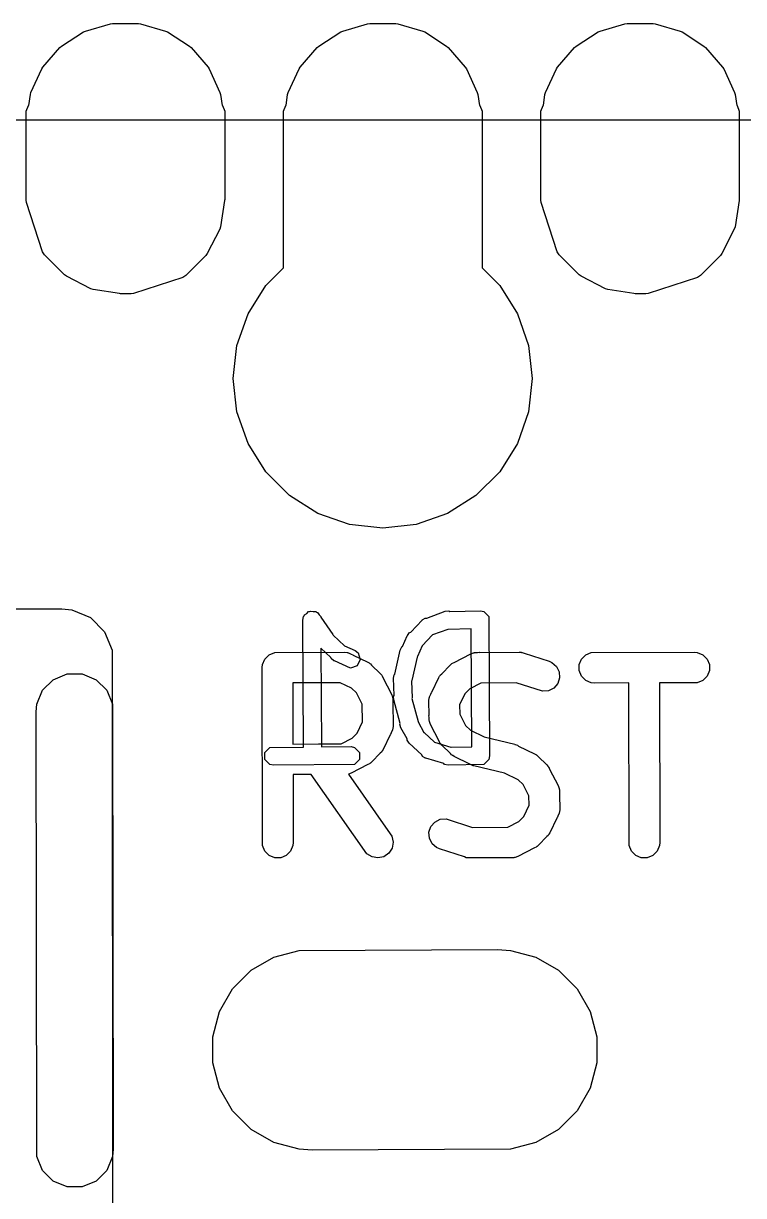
# Model space of a CAD drawing. Extents: x 138 to 258, y -115 to -93.
# Drawn here: x 151.8 to 155.36, y -101.42 to -95.64 of the extents above; entities that cross this region are included whole.
import ezdxf

# ---------------------------------------------------------------- set-up
doc = ezdxf.new("R2010")
doc.units = 0
doc.layers.add('BLACK', color=7, linetype='CONTINUOUS')

msp = doc.modelspace()

# ---------------------------------------------------------------- linework, layer by layer
at = {"layer": 'BLACK', "linetype": 'CONTINUOUS'}
for p, q in [((152.110209, -95.674109), (152.233104, -95.638023)), ((152.110209, -95.674109), (152.233104, -95.638023)), ((152.233104, -95.638023), (152.243838, -95.63648)), ((152.233104, -95.638023), (152.243838, -95.63648)), ((152.243838, -95.63648), (152.371922, -95.63648)), ((152.243838, -95.63648), (152.371922, -95.63648)), ((152.371922, -95.63648), (152.382656, -95.638023)), ((152.371922, -95.63648), (152.382656, -95.638023)), ((152.382656, -95.638023), (152.505551, -95.674109)), ((152.382656, -95.638023), (152.505551, -95.674109)), ((153.380209, -95.674109), (153.503104, -95.638023)), ((153.380209, -95.674109), (153.503104, -95.638023)), ((153.503104, -95.638023), (153.513838, -95.63648)), ((153.503104, -95.638023), (153.513838, -95.63648)), ((153.513838, -95.63648), (153.641922, -95.63648)), ((153.513838, -95.63648), (153.641922, -95.63648)), ((153.641922, -95.63648), (153.652656, -95.638023)), ((153.641922, -95.63648), (153.652656, -95.638023)), ((153.652656, -95.638023), (153.775551, -95.674109)), ((153.652656, -95.638023), (153.775551, -95.674109)), ((154.650209, -95.674109), (154.773104, -95.638023)), ((154.650209, -95.674109), (154.773104, -95.638023)), ((154.773104, -95.638023), (154.783838, -95.63648)), ((154.773104, -95.638023), (154.783838, -95.63648)), ((154.783838, -95.63648), (154.911922, -95.63648)), ((154.783838, -95.63648), (154.911922, -95.63648)), ((154.911922, -95.63648), (154.922656, -95.638023)), ((154.911922, -95.63648), (154.922656, -95.638023)), ((154.922656, -95.638023), (155.045551, -95.674109)), ((154.922656, -95.638023), (155.045551, -95.674109)), ((151.992595, -95.747861), (152.100345, -95.678614)), ((151.992595, -95.747861), (152.100345, -95.678614)), ((152.100345, -95.678614), (152.110209, -95.674109)), ((152.100345, -95.678614), (152.110209, -95.674109)), ((152.505551, -95.674109), (152.515415, -95.678614)), ((152.505551, -95.674109), (152.515415, -95.678614)), ((152.515415, -95.678614), (152.623165, -95.747861)), ((152.515415, -95.678614), (152.623165, -95.747861)), ((153.262595, -95.747861), (153.370345, -95.678614)), ((153.262595, -95.747861), (153.370345, -95.678614)), ((153.370345, -95.678614), (153.380209, -95.674109)), ((153.370345, -95.678614), (153.380209, -95.674109)), ((153.775551, -95.674109), (153.785415, -95.678614)), ((153.775551, -95.674109), (153.785415, -95.678614)), ((153.785415, -95.678614), (153.893165, -95.747861)), ((153.785415, -95.678614), (153.893165, -95.747861)), ((154.532595, -95.747861), (154.640345, -95.678614)), ((154.532595, -95.747861), (154.640345, -95.678614)), ((154.640345, -95.678614), (154.650209, -95.674109)), ((154.640345, -95.678614), (154.650209, -95.674109)), ((155.045551, -95.674109), (155.055415, -95.678614)), ((155.045551, -95.674109), (155.055415, -95.678614)), ((155.055415, -95.678614), (155.163165, -95.747861)), ((155.055415, -95.678614), (155.163165, -95.747861)), ((151.900522, -95.851762), (151.984399, -95.754963)), ((151.900522, -95.851762), (151.984399, -95.754963)), ((151.984399, -95.754963), (151.992595, -95.747861)), ((151.984399, -95.754963), (151.992595, -95.747861)), ((152.623165, -95.747861), (152.631361, -95.754963)), ((152.623165, -95.747861), (152.631361, -95.754963)), ((152.631361, -95.754963), (152.715238, -95.851762)), ((152.631361, -95.754963), (152.715238, -95.851762)), ((153.170522, -95.851762), (153.254399, -95.754963)), ((153.170522, -95.851762), (153.254399, -95.754963)), ((153.254399, -95.754963), (153.262595, -95.747861)), ((153.254399, -95.754963), (153.262595, -95.747861)), ((153.893165, -95.747861), (153.901361, -95.754963)), ((153.893165, -95.747861), (153.901361, -95.754963)), ((153.901361, -95.754963), (153.985238, -95.851762)), ((153.901361, -95.754963), (153.985238, -95.851762)), ((154.440522, -95.851762), (154.524399, -95.754963)), ((154.440522, -95.851762), (154.524399, -95.754963)), ((154.524399, -95.754963), (154.532595, -95.747861)), ((154.524399, -95.754963), (154.532595, -95.747861)), ((155.163165, -95.747861), (155.171361, -95.754963)), ((155.163165, -95.747861), (155.171361, -95.754963)), ((155.171361, -95.754963), (155.255238, -95.851762)), ((155.171361, -95.754963), (155.255238, -95.851762)), ((151.841451, -95.977393), (151.894659, -95.860885)), ((151.841451, -95.977393), (151.894659, -95.860885)), ((151.894659, -95.860885), (151.900522, -95.851762)), ((151.894659, -95.860885), (151.900522, -95.851762)), ((152.715238, -95.851762), (152.721101, -95.860885)), ((152.715238, -95.851762), (152.721101, -95.860885)), ((152.721101, -95.860885), (152.774309, -95.977393)), ((152.721101, -95.860885), (152.774309, -95.977393)), ((153.111451, -95.977393), (153.164659, -95.860885)), ((153.111451, -95.977393), (153.164659, -95.860885)), ((153.164659, -95.860885), (153.170522, -95.851762)), ((153.164659, -95.860885), (153.170522, -95.851762)), ((153.985238, -95.851762), (153.991101, -95.860885)), ((153.985238, -95.851762), (153.991101, -95.860885)), ((153.991101, -95.860885), (154.044309, -95.977393)), ((153.991101, -95.860885), (154.044309, -95.977393)), ((154.381451, -95.977393), (154.434659, -95.860885)), ((154.381451, -95.977393), (154.434659, -95.860885)), ((154.434659, -95.860885), (154.440522, -95.851762)), ((154.434659, -95.860885), (154.440522, -95.851762)), ((155.255238, -95.851762), (155.261101, -95.860885)), ((155.255238, -95.851762), (155.261101, -95.860885)), ((155.261101, -95.860885), (155.314309, -95.977393)), ((155.261101, -95.860885), (155.314309, -95.977393)), ((151.830656, -96.04163), (151.838396, -95.987798)), ((151.830656, -96.04163), (151.838396, -95.987798)), ((151.838396, -95.987798), (151.841451, -95.977393)), ((151.838396, -95.987798), (151.841451, -95.977393)), ((152.774309, -95.977393), (152.777364, -95.987798)), ((152.774309, -95.977393), (152.777364, -95.987798)), ((152.777364, -95.987798), (152.785103, -96.04163)), ((152.777364, -95.987798), (152.785103, -96.04163)), ((153.100656, -96.04163), (153.108396, -95.987798)), ((153.100656, -96.04163), (153.108396, -95.987798)), ((153.108396, -95.987798), (153.111451, -95.977393)), ((153.108396, -95.987798), (153.111451, -95.977393)), ((154.044309, -95.977393), (154.047364, -95.987798)), ((154.044309, -95.977393), (154.047364, -95.987798)), ((154.047364, -95.987798), (154.055103, -96.04163)), ((154.047364, -95.987798), (154.055103, -96.04163)), ((154.370656, -96.04163), (154.378396, -95.987798)), ((154.370656, -96.04163), (154.378396, -95.987798)), ((154.378396, -95.987798), (154.381451, -95.977393)), ((154.378396, -95.987798), (154.381451, -95.977393)), ((155.314309, -95.977393), (155.317364, -95.987798)), ((155.314309, -95.977393), (155.317364, -95.987798)), ((155.317364, -95.987798), (155.325103, -96.04163)), ((155.317364, -95.987798), (155.325103, -96.04163)), ((151.81798, -96.0692), (151.829139, -96.042259)), ((151.81798, -96.0692), (151.829139, -96.042259)), ((151.829139, -96.042259), (151.830656, -96.04163)), ((151.829139, -96.042259), (151.830656, -96.04163)), ((152.785103, -96.04163), (152.786621, -96.042259)), ((152.785103, -96.04163), (152.786621, -96.042259)), ((152.786621, -96.042259), (152.79778, -96.0692)), ((152.786621, -96.042259), (152.79778, -96.0692)), ((153.08798, -96.0692), (153.099139, -96.042259)), ((153.08798, -96.0692), (153.099139, -96.042259)), ((153.099139, -96.042259), (153.100656, -96.04163)), ((153.099139, -96.042259), (153.100656, -96.04163)), ((154.055103, -96.04163), (154.056621, -96.042259)), ((154.055103, -96.04163), (154.056621, -96.042259)), ((154.056621, -96.042259), (154.06778, -96.0692)), ((154.056621, -96.042259), (154.06778, -96.0692)), ((154.35798, -96.0692), (154.369139, -96.042259)), ((154.35798, -96.0692), (154.369139, -96.042259)), ((154.369139, -96.042259), (154.370656, -96.04163)), ((154.369139, -96.042259), (154.370656, -96.04163)), ((155.325103, -96.04163), (155.326621, -96.042259)), ((155.325103, -96.04163), (155.326621, -96.042259)), ((155.326621, -96.042259), (155.33778, -96.0692)), ((155.326621, -96.042259), (155.33778, -96.0692)), ((139.928696, -96.112426), (157.0736, -96.11233)), ((151.81798, -96.509046), (151.81798, -96.0692)), ((151.81798, -96.509046), (151.81798, -96.0692)), ((152.79778, -96.0692), (152.79778, -96.504998)), ((152.79778, -96.0692), (152.79778, -96.504998)), ((153.08798, -96.842632), (153.08798, -96.0692)), ((153.08798, -96.842632), (153.08798, -96.0692)), ((154.06778, -96.0692), (154.06778, -96.842632)), ((154.06778, -96.0692), (154.06778, -96.842632)), ((154.35798, -96.509046), (154.35798, -96.0692)), ((154.35798, -96.509046), (154.35798, -96.0692)), ((155.33778, -96.0692), (155.33778, -96.504998)), ((155.33778, -96.0692), (155.33778, -96.504998)), ((157.073503, -96.114773), (139.9286, -96.11487)), ((151.819845, -96.52082), (151.81798, -96.509046)), ((151.819845, -96.52082), (151.81798, -96.509046)), ((152.797311, -96.510958), (152.77678, -96.640589)), ((152.797311, -96.510958), (152.77678, -96.640589)), ((152.79778, -96.504998), (152.797311, -96.510958)), ((152.79778, -96.504998), (152.797311, -96.510958)), ((154.359845, -96.52082), (154.35798, -96.509046)), ((154.359845, -96.52082), (154.35798, -96.509046)), ((155.337311, -96.510958), (155.31678, -96.640589)), ((155.337311, -96.510958), (155.31678, -96.640589)), ((155.33778, -96.504998), (155.337311, -96.510958)), ((155.33778, -96.504998), (155.337311, -96.510958)), ((151.898865, -96.764017), (151.819845, -96.52082)), ((151.898865, -96.764017), (151.819845, -96.52082)), ((154.438865, -96.764017), (154.359845, -96.52082)), ((154.438865, -96.764017), (154.359845, -96.52082)), ((152.773096, -96.651926), (152.711672, -96.772475)), ((152.773096, -96.651926), (152.711672, -96.772475)), ((152.77678, -96.640589), (152.773096, -96.651926)), ((152.77678, -96.640589), (152.773096, -96.651926)), ((155.313096, -96.651926), (155.251672, -96.772475)), ((155.313096, -96.651926), (155.251672, -96.772475)), ((155.31678, -96.640589), (155.313096, -96.651926)), ((155.31678, -96.640589), (155.313096, -96.651926)), ((151.908159, -96.779184), (151.898865, -96.764017)), ((151.908159, -96.779184), (151.898865, -96.764017)), ((152.006761, -96.877786), (151.908159, -96.779184)), ((152.006761, -96.877786), (151.908159, -96.779184)), ((152.704666, -96.782119), (152.606064, -96.880721)), ((152.704666, -96.782119), (152.606064, -96.880721)), ((152.711672, -96.772475), (152.704666, -96.782119)), ((152.711672, -96.772475), (152.704666, -96.782119)), ((154.448159, -96.779184), (154.438865, -96.764017)), ((154.448159, -96.779184), (154.438865, -96.764017)), ((154.546761, -96.877786), (154.448159, -96.779184)), ((154.546761, -96.877786), (154.448159, -96.779184)), ((155.244666, -96.782119), (155.146064, -96.880721)), ((155.244666, -96.782119), (155.146064, -96.880721)), ((155.251672, -96.772475), (155.244666, -96.782119)), ((155.251672, -96.772475), (155.244666, -96.782119)), ((153.00081, -96.929802), (153.08798, -96.842632)), ((153.00081, -96.929802), (153.08798, -96.842632)), ((154.06778, -96.842632), (154.15495, -96.929802)), ((154.06778, -96.842632), (154.15495, -96.929802)), ((152.016405, -96.884792), (152.006761, -96.877786)), ((152.016405, -96.884792), (152.006761, -96.877786)), ((152.136954, -96.946216), (152.016405, -96.884792)), ((152.136954, -96.946216), (152.016405, -96.884792)), ((152.590897, -96.890015), (152.3477, -96.969035)), ((152.590897, -96.890015), (152.3477, -96.969035)), ((152.606064, -96.880721), (152.590897, -96.890015)), ((152.606064, -96.880721), (152.590897, -96.890015)), ((154.556405, -96.884792), (154.546761, -96.877786)), ((154.556405, -96.884792), (154.546761, -96.877786)), ((154.676954, -96.946216), (154.556405, -96.884792)), ((154.676954, -96.946216), (154.556405, -96.884792)), ((155.130897, -96.890015), (154.8877, -96.969035)), ((155.130897, -96.890015), (154.8877, -96.969035)), ((155.146064, -96.880721), (155.130897, -96.890015)), ((155.146064, -96.880721), (155.130897, -96.890015)), ((152.148291, -96.9499), (152.136954, -96.946216)), ((152.148291, -96.9499), (152.136954, -96.946216)), ((152.277922, -96.970431), (152.148291, -96.9499)), ((152.277922, -96.970431), (152.148291, -96.9499)), ((152.283882, -96.9709), (152.277922, -96.970431)), ((152.283882, -96.9709), (152.277922, -96.970431)), ((152.335926, -96.9709), (152.283882, -96.9709)), ((152.335926, -96.9709), (152.283882, -96.9709)), ((152.3477, -96.969035), (152.335926, -96.9709)), ((152.3477, -96.969035), (152.335926, -96.9709)), ((152.912875, -97.06975), (153.00081, -96.929802)), ((152.912875, -97.06975), (153.00081, -96.929802)), ((154.15495, -96.929802), (154.242885, -97.06975)), ((154.15495, -96.929802), (154.242885, -97.06975)), ((154.688291, -96.9499), (154.676954, -96.946216)), ((154.688291, -96.9499), (154.676954, -96.946216)), ((154.817922, -96.970431), (154.688291, -96.9499)), ((154.817922, -96.970431), (154.688291, -96.9499)), ((154.823882, -96.9709), (154.817922, -96.970431)), ((154.823882, -96.9709), (154.817922, -96.970431)), ((154.875926, -96.9709), (154.823882, -96.9709)), ((154.875926, -96.9709), (154.823882, -96.9709)), ((154.8877, -96.969035), (154.875926, -96.9709)), ((154.8877, -96.969035), (154.875926, -96.9709)), ((152.858286, -97.225757), (152.912875, -97.06975)), ((152.858286, -97.225757), (152.912875, -97.06975)), ((154.242885, -97.06975), (154.297474, -97.225757)), ((154.242885, -97.06975), (154.297474, -97.225757)), ((152.83978, -97.39), (152.858286, -97.225757)), ((152.83978, -97.39), (152.858286, -97.225757)), ((154.297474, -97.225757), (154.31598, -97.39)), ((154.297474, -97.225757), (154.31598, -97.39)), ((152.858286, -97.554243), (152.83978, -97.39)), ((152.858286, -97.554243), (152.83978, -97.39)), ((154.31598, -97.39), (154.297474, -97.554243)), ((154.31598, -97.39), (154.297474, -97.554243)), ((152.912875, -97.71025), (152.858286, -97.554243)), ((152.912875, -97.71025), (152.858286, -97.554243)), ((154.297474, -97.554243), (154.242885, -97.71025)), ((154.297474, -97.554243), (154.242885, -97.71025)), ((153.00081, -97.850198), (152.912875, -97.71025)), ((153.00081, -97.850198), (152.912875, -97.71025)), ((154.242885, -97.71025), (154.15495, -97.850198)), ((154.242885, -97.71025), (154.15495, -97.850198)), ((153.117682, -97.96707), (153.00081, -97.850198)), ((153.117682, -97.96707), (153.00081, -97.850198)), ((154.15495, -97.850198), (154.038078, -97.96707)), ((154.15495, -97.850198), (154.038078, -97.96707)), ((153.25763, -98.055005), (153.117682, -97.96707)), ((153.25763, -98.055005), (153.117682, -97.96707)), ((154.038078, -97.96707), (153.89813, -98.055005)), ((154.038078, -97.96707), (153.89813, -98.055005)), ((153.413637, -98.109594), (153.25763, -98.055005)), ((153.413637, -98.109594), (153.25763, -98.055005)), ((153.89813, -98.055005), (153.742123, -98.109594)), ((153.89813, -98.055005), (153.742123, -98.109594)), ((153.57788, -98.1281), (153.413637, -98.109594)), ((153.57788, -98.1281), (153.413637, -98.109594)), ((153.742123, -98.109594), (153.57788, -98.1281)), ((153.742123, -98.109594), (153.57788, -98.1281)), ((141.403047, -98.531481), (151.9936, -98.5266)), ((151.9936, -98.5266), (152.043153, -98.531481)), ((152.043153, -98.531481), (152.134715, -98.569407)), ((153.202659, -98.549194), (153.212072, -98.539781)), ((153.212072, -98.539781), (153.216778, -98.539781)), ((153.216778, -98.539781), (153.220695, -98.53717)), ((153.220695, -98.53717), (153.23375, -98.539781)), ((153.23375, -98.539781), (153.247064, -98.539781)), ((153.247064, -98.539781), (153.250392, -98.543109)), ((153.250392, -98.543109), (153.255009, -98.544033)), ((153.7954, -98.571712), (153.885671, -98.538647)), ((153.885671, -98.538647), (153.903369, -98.536416)), ((153.903369, -98.536416), (153.90906, -98.539261)), ((153.90906, -98.539261), (154.059785, -98.536301)), ((154.059785, -98.536301), (154.077281, -98.539781)), ((154.077281, -98.539781), (154.102025, -98.564525)), ((152.134715, -98.569407), (152.204793, -98.639485)), ((153.183848, -98.582021), (153.187328, -98.564525)), ((153.187018, -99.208894), (153.183848, -98.582021)), ((153.187328, -98.564525), (153.190656, -98.561196)), ((153.190656, -98.561196), (153.19158, -98.55658)), ((153.19158, -98.55658), (153.202659, -98.549194)), ((153.255009, -98.544033), (153.263844, -98.556561)), ((153.263844, -98.556561), (153.271808, -98.564525)), ((153.271808, -98.564525), (153.271824, -98.567877)), ((153.271824, -98.567877), (153.331472, -98.652454)), ((153.715885, -98.641485), (153.772005, -98.581623)), ((153.772005, -98.581623), (153.773908, -98.580351)), ((153.773908, -98.580351), (153.774378, -98.579412)), ((153.774378, -98.579412), (153.776449, -98.578653)), ((153.776449, -98.578653), (153.786837, -98.571712)), ((153.786837, -98.571712), (153.7954, -98.571712)), ((154.102025, -98.564525), (154.105505, -99.252581)), ((152.204793, -98.639485), (152.242719, -98.731047)), ((153.331472, -98.652454), (153.333076, -98.656338)), ((153.333076, -98.656338), (153.389358, -98.709101)), ((153.698257, -98.660289), (153.699578, -98.657368)), ((153.699578, -98.657368), (153.710515, -98.643276)), ((153.710515, -98.643276), (153.715885, -98.641485)), ((153.824157, -98.65536), (153.773047, -98.70988)), ((153.89976, -98.627667), (153.824157, -98.65536)), ((153.900128, -98.627741), (153.89976, -98.627667)), ((154.014284, -98.625498), (153.900128, -98.627741)), ((154.017229, -99.207696), (154.014284, -98.625498)), ((153.389358, -98.709101), (153.441604, -98.732717)), ((153.664185, -98.730589), (153.671805, -98.71446)), ((153.671805, -98.71446), (153.674504, -98.71284)), ((153.674504, -98.71284), (153.698231, -98.660348)), ((153.698231, -98.660318), (153.698257, -98.660289)), ((153.698231, -98.660348), (153.698231, -98.660318)), ((153.773047, -98.70988), (153.749433, -98.762124)), ((152.242719, -98.731047), (152.2476, -111.2266)), ((152.984455, -98.801727), (152.995833, -98.774259)), ((152.995833, -98.774259), (153.016857, -98.753235)), ((153.016857, -98.753235), (153.044325, -98.741857)), ((153.044325, -98.741857), (153.388181, -98.740393)), ((153.320964, -98.766263), (153.272599, -98.720922)), ((153.272599, -98.720922), (153.275063, -99.208129)), ((153.322755, -98.771634), (153.320964, -98.766263)), ((153.336847, -98.782571), (153.322755, -98.771634)), ((153.388181, -98.740393), (153.403047, -98.741857)), ((153.403047, -98.741857), (153.405577, -98.742905)), ((153.405577, -98.742905), (153.408307, -98.743099)), ((153.408307, -98.743099), (153.421932, -98.749679)), ((153.421932, -98.749679), (153.430515, -98.753235)), ((153.430515, -98.753235), (153.431656, -98.754376)), ((153.431656, -98.754376), (153.504507, -98.789562)), ((153.441604, -98.732717), (153.455696, -98.743654)), ((153.455696, -98.743654), (153.466762, -98.776852)), ((153.637565, -98.84871), (153.664185, -98.730589)), ((153.746903, -98.765383), (153.720963, -98.880493)), ((153.749433, -98.762124), (153.746903, -98.765383)), ((153.93023, -98.790776), (154.012084, -98.748438)), ((154.012084, -98.748438), (154.026036, -98.743099)), ((154.026036, -98.743099), (154.028765, -98.742905)), ((154.028765, -98.742905), (154.031296, -98.741857)), ((154.031296, -98.741857), (154.044777, -98.741767)), ((154.044777, -98.741767), (154.055692, -98.740992)), ((154.055692, -98.740992), (154.057759, -98.741681)), ((154.057759, -98.741681), (154.251781, -98.740393)), ((154.251781, -98.740393), (154.259303, -98.741133)), ((154.259303, -98.741133), (154.261312, -98.740991)), ((154.261312, -98.740991), (154.262834, -98.741481)), ((154.262834, -98.741481), (154.266647, -98.741857)), ((154.266647, -98.741857), (154.275908, -98.745693)), ((154.275908, -98.745693), (154.399249, -98.785428)), ((154.547159, -98.801727), (154.558537, -98.774259)), ((154.558537, -98.774259), (154.579561, -98.753235)), ((154.579561, -98.753235), (154.607029, -98.741857)), ((154.607029, -98.741857), (155.115381, -98.740393)), ((155.115381, -98.740393), (155.130247, -98.741857)), ((155.130247, -98.741857), (155.157715, -98.753235)), ((155.157715, -98.753235), (155.178739, -98.774259)), ((155.178739, -98.774259), (155.190117, -98.801727)), ((152.982991, -98.816593), (152.984455, -98.801727)), ((152.984455, -99.695059), (152.982991, -98.816593)), ((153.339769, -98.783891), (153.336847, -98.782571)), ((153.339797, -98.783918), (153.339769, -98.783891)), ((153.339827, -98.783918), (153.339797, -98.783918)), ((153.417915, -98.819215), (153.339827, -98.783918)), ((153.451113, -98.808149), (153.417915, -98.819215)), ((153.466762, -98.776852), (153.451113, -98.808149)), ((153.504507, -98.789562), (153.510903, -98.793588)), ((153.510903, -98.793588), (153.512764, -98.794359)), ((153.512764, -98.794359), (153.513972, -98.79552)), ((153.513972, -98.79552), (153.517148, -98.797519)), ((153.517148, -98.797519), (153.522617, -98.803825)), ((153.522617, -98.803825), (153.565434, -98.84496)), ((153.868896, -98.846654), (153.910032, -98.803836)), ((153.910032, -98.803836), (153.915873, -98.799042)), ((153.915873, -98.799042), (153.917194, -98.797519)), ((153.917194, -98.797519), (153.91864, -98.79677)), ((153.91864, -98.79677), (153.921578, -98.79436)), ((153.921578, -98.79436), (153.93023, -98.790776)), ((154.399249, -98.785428), (154.412889, -98.791517)), ((154.412889, -98.791517), (154.43535, -98.810998)), ((154.43535, -98.810998), (154.448646, -98.837591)), ((154.547159, -98.831459), (154.547159, -98.801727)), ((154.558537, -98.858927), (154.547159, -98.831459)), ((155.190117, -98.831459), (155.178739, -98.858927)), ((155.190117, -98.801727), (155.190117, -98.831459)), ((151.898705, -98.928764), (151.951264, -98.876205)), ((151.951264, -98.876205), (152.019935, -98.84776)), ((152.019935, -98.84776), (152.094265, -98.84776)), ((152.094265, -98.84776), (152.162936, -98.876205)), ((152.162936, -98.876205), (152.215495, -98.928764)), ((153.565434, -98.84496), (153.570226, -98.850799)), ((153.570226, -98.850799), (153.57175, -98.852121)), ((153.57175, -98.852121), (153.572499, -98.853569)), ((153.572499, -98.853569), (153.57491, -98.856507)), ((153.57491, -98.856507), (153.578492, -98.865156)), ((153.578492, -98.865156), (153.620831, -98.947011)), ((153.630888, -98.869404), (153.634368, -98.851908)), ((153.633514, -98.95492), (153.630888, -98.869404)), ((153.634368, -98.851908), (153.637565, -98.84871)), ((153.720963, -98.880493), (153.719801, -98.882951)), ((153.719801, -98.882951), (153.722328, -98.965198)), ((153.81945, -98.937613), (153.854636, -98.864763)), ((153.854636, -98.864763), (153.85866, -98.858368)), ((153.85866, -98.858368), (153.859432, -98.856507)), ((153.859432, -98.856507), (153.860594, -98.855296)), ((153.860594, -98.855296), (153.862593, -98.852122)), ((153.862593, -98.852122), (153.868896, -98.846654)), ((154.450754, -98.867248), (154.441352, -98.895454)), ((154.448646, -98.837591), (154.450754, -98.867248)), ((154.579561, -98.879951), (154.558537, -98.858927)), ((154.607029, -98.891329), (154.579561, -98.879951)), ((155.157715, -98.879951), (155.130247, -98.891329)), ((155.178739, -98.858927), (155.157715, -98.879951)), ((151.87026, -98.997435), (151.898705, -98.928764)), ((152.215495, -98.928764), (152.24394, -98.997435)), ((153.368037, -98.891478), (153.134078, -98.892474)), ((153.134078, -98.892474), (153.13458, -99.193834)), ((153.423474, -98.918253), (153.368037, -98.891478)), ((153.447997, -98.941812), (153.423474, -98.918253)), ((153.476646, -98.9972), (153.447997, -98.941812)), ((153.620831, -98.947011), (153.62617, -98.960963)), ((153.808173, -98.960963), (153.814753, -98.947337)), ((153.814753, -98.947337), (153.818309, -98.938755)), ((153.818309, -98.938755), (153.81945, -98.937613)), ((153.983327, -98.945794), (153.956919, -99.000472)), ((154.006886, -98.921271), (153.983327, -98.945794)), ((154.062149, -98.892686), (154.006886, -98.921271)), ((154.23591, -98.891533), (154.062149, -98.892686)), ((154.365622, -98.933319), (154.23591, -98.891533)), ((154.395278, -98.931211), (154.365622, -98.933319)), ((154.421872, -98.917914), (154.395278, -98.931211)), ((154.441352, -98.895454), (154.421872, -98.917914)), ((154.621895, -98.892793), (154.607029, -98.891329)), ((154.792564, -98.892301), (154.621895, -98.892793)), ((154.793902, -99.695059), (154.792564, -98.892301)), ((155.130247, -98.891329), (154.943524, -98.891866)), ((154.943524, -98.891866), (154.944838, -99.680193)), ((151.8666, -99.0346), (151.87026, -98.997435)), ((152.24394, -98.997435), (152.2476, -101.1936)), ((153.477573, -99.084765), (153.476646, -98.9972)), ((153.62617, -98.960963), (153.626363, -98.963692)), ((153.626363, -98.963692), (153.627412, -98.966223)), ((153.627412, -98.966223), (153.627564, -98.980584)), ((153.627564, -98.980584), (153.628277, -98.990619)), ((153.628277, -98.990619), (153.627689, -98.992382)), ((153.627689, -98.992382), (153.628876, -99.10446)), ((153.631386, -98.958469), (153.633514, -98.95492)), ((153.632253, -98.976287), (153.631386, -98.958469)), ((153.664183, -99.09242), (153.632253, -98.976287)), ((153.722328, -98.965198), (153.721697, -98.968366)), ((153.721697, -98.968366), (153.752895, -99.081835)), ((153.805467, -98.981089), (153.806931, -98.966223)), ((153.806541, -99.052378), (153.805467, -98.981089)), ((153.806931, -98.966223), (153.807979, -98.963692)), ((153.807979, -98.963692), (153.808173, -98.960963)), ((153.956919, -99.000472), (153.957621, -99.047079)), ((151.87026, -101.230765), (151.8666, -99.0346)), ((153.806066, -99.053806), (153.806541, -99.052378)), ((153.806697, -99.062689), (153.806066, -99.053806)), ((153.806931, -99.078202), (153.806697, -99.062689)), ((153.957621, -99.047079), (153.986345, -99.102612)), ((153.451015, -99.139753), (153.477573, -99.084765)), ((153.626363, -99.121856), (153.62617, -99.124586)), ((153.627412, -99.119326), (153.626363, -99.121856)), ((153.628876, -99.10446), (153.627412, -99.119326)), ((153.662935, -99.096165), (153.664183, -99.09242)), ((153.667647, -99.11337), (153.662935, -99.096165)), ((153.698231, -99.168987), (153.667647, -99.11337)), ((153.752895, -99.081835), (153.75304, -99.084835)), ((153.75304, -99.084835), (153.781364, -99.136341)), ((153.807979, -99.080732), (153.806931, -99.078202)), ((153.808173, -99.083462), (153.807979, -99.080732)), ((153.813512, -99.097414), (153.808173, -99.083462)), ((153.855844, -99.179255), (153.813512, -99.097414)), ((153.986345, -99.102612), (154.010867, -99.12617)), ((153.372267, -99.192822), (153.427457, -99.164276)), ((153.427457, -99.164276), (153.451015, -99.139753)), ((153.614892, -99.147935), (153.579707, -99.220786)), ((153.616034, -99.146794), (153.614892, -99.147935)), ((153.619589, -99.138211), (153.616034, -99.146794)), ((153.62617, -99.124586), (153.619589, -99.138211)), ((153.698231, -99.174284), (153.698231, -99.168987)), ((153.708142, -99.189116), (153.698231, -99.174284)), ((153.781364, -99.136341), (153.781415, -99.136528)), ((153.781415, -99.136528), (153.832626, -99.184536)), ((153.859432, -99.187918), (153.855844, -99.179255)), ((154.010867, -99.12617), (154.077685, -99.158441)), ((154.077685, -99.158441), (154.229139, -99.19503)), ((152.99574, -99.235085), (153.020484, -99.210341)), ((152.99574, -99.270077), (152.99574, -99.235085)), ((153.020484, -99.210341), (153.187018, -99.208894)), ((153.13458, -99.193834), (153.260791, -99.193297)), ((153.260791, -99.193297), (153.263158, -99.192773)), ((153.263158, -99.192773), (153.266003, -99.193275)), ((153.266003, -99.193275), (153.372267, -99.192822)), ((153.275063, -99.208129), (153.421157, -99.206861)), ((153.421157, -99.206861), (153.438653, -99.210341)), ((153.438653, -99.210341), (153.463397, -99.235085)), ((153.463397, -99.235085), (153.463397, -99.270077)), ((153.57175, -99.233428), (153.565437, -99.238902)), ((153.573751, -99.230247), (153.57175, -99.233428)), ((153.57491, -99.229042), (153.573751, -99.230247)), ((153.575678, -99.227185), (153.57491, -99.229042)), ((153.579707, -99.220786), (153.575678, -99.227185)), ((153.770632, -99.247698), (153.708142, -99.189116)), ((153.832626, -99.184536), (153.914586, -99.209207)), ((153.861846, -99.19086), (153.859432, -99.187918)), ((153.862593, -99.192303), (153.861846, -99.19086)), ((153.864112, -99.19362), (153.862593, -99.192303)), ((153.868909, -99.199465), (153.864112, -99.19362)), ((153.911725, -99.240599), (153.868909, -99.199465)), ((153.914586, -99.209207), (153.915444, -99.209696)), ((153.915444, -99.209696), (154.017229, -99.207696)), ((154.229139, -99.19503), (154.230236, -99.195422)), ((154.230236, -99.195422), (154.230783, -99.195461)), ((154.230783, -99.195461), (154.232027, -99.196061)), ((154.232027, -99.196061), (154.243206, -99.200056)), ((154.243206, -99.200056), (154.248652, -99.204091)), ((154.248652, -99.204091), (154.326983, -99.241924)), ((153.020484, -99.294821), (152.99574, -99.270077)), ((153.03798, -99.298301), (153.020484, -99.294821)), ((153.438653, -99.294821), (153.03798, -99.298301)), ((153.504105, -99.294775), (153.422259, -99.33711)), ((153.463397, -99.270077), (153.438653, -99.294821)), ((153.512763, -99.291189), (153.504105, -99.294775)), ((153.515703, -99.288776), (153.512763, -99.291189)), ((153.517148, -99.288029), (153.515703, -99.288776)), ((153.518466, -99.286509), (153.517148, -99.288029)), ((153.524311, -99.281713), (153.518466, -99.286509)), ((153.565437, -99.238902), (153.524311, -99.281713)), ((153.774378, -99.25519), (153.770632, -99.247698)), ((153.785208, -99.261363), (153.774378, -99.25519)), ((153.786837, -99.26289), (153.785208, -99.261363)), ((153.787887, -99.26289), (153.786837, -99.26289)), ((153.789876, -99.264024), (153.787887, -99.26289)), ((153.878516, -99.290705), (153.789876, -99.264024)), ((153.882632, -99.294821), (153.878516, -99.290705)), ((153.900128, -99.298301), (153.882632, -99.294821)), ((154.077281, -99.294821), (153.900128, -99.298301)), ((153.917195, -99.246906), (153.911725, -99.240599)), ((153.92037, -99.248904), (153.917195, -99.246906)), ((153.921578, -99.250065), (153.92037, -99.248904)), ((153.923435, -99.250834), (153.921578, -99.250065)), ((153.929837, -99.254864), (153.923435, -99.250834)), ((154.008171, -99.292697), (153.929837, -99.254864)), ((154.013614, -99.29673), (154.008171, -99.292697)), ((154.102025, -99.270077), (154.077281, -99.294821)), ((154.105505, -99.252581), (154.102025, -99.270077)), ((154.326983, -99.241924), (154.333381, -99.245951)), ((154.333381, -99.245951), (154.335239, -99.246721)), ((154.335239, -99.246721), (154.336446, -99.24788)), ((154.336446, -99.24788), (154.339624, -99.249881)), ((154.339624, -99.249881), (154.345096, -99.25619)), ((154.345096, -99.25619), (154.38791, -99.297321)), ((153.224776, -99.34445), (153.134832, -99.344832)), ((153.134832, -99.344832), (153.135391, -99.680193)), ((153.499975, -99.73523), (153.224776, -99.34445)), ((153.408307, -99.342449), (153.408039, -99.342468)), ((153.408039, -99.342468), (153.615102, -99.636496)), ((153.422259, -99.33711), (153.408307, -99.342449)), ((154.024784, -99.300721), (154.013614, -99.29673)), ((154.026037, -99.301326), (154.024784, -99.300721)), ((154.026586, -99.301365), (154.026037, -99.301326)), ((154.027681, -99.301756), (154.026586, -99.301365)), ((154.179135, -99.338344), (154.027681, -99.301756)), ((154.245948, -99.370614), (154.179135, -99.338344)), ((154.38791, -99.297321), (154.392706, -99.303165)), ((154.392706, -99.303165), (154.394227, -99.304484)), ((154.394227, -99.304484), (154.394973, -99.305927)), ((154.394973, -99.305927), (154.397387, -99.308868)), ((154.397387, -99.308868), (154.400972, -99.317526)), ((154.400972, -99.317526), (154.443308, -99.399373)), ((154.270474, -99.394175), (154.245948, -99.370614)), ((154.299197, -99.449705), (154.270474, -99.394175)), ((154.443308, -99.399373), (154.448646, -99.413324)), ((154.299899, -99.496314), (154.299197, -99.449705)), ((154.448646, -99.413324), (154.44884, -99.416054)), ((154.44884, -99.416054), (154.449888, -99.418584)), ((154.449888, -99.418584), (154.450121, -99.434085)), ((154.450121, -99.434085), (154.450754, -99.442981)), ((154.450754, -99.442981), (154.450277, -99.44441)), ((154.450277, -99.44441), (154.451352, -99.515698)), ((154.273491, -99.550992), (154.299899, -99.496314)), ((154.451352, -99.515698), (154.449888, -99.530564)), ((153.815467, -99.601334), (153.834947, -99.578873)), ((153.834947, -99.578873), (153.861541, -99.565576)), ((153.861541, -99.565576), (153.891197, -99.563468)), ((153.891197, -99.563468), (154.020907, -99.605252)), ((154.194669, -99.604099), (154.249934, -99.575514)), ((154.249934, -99.575514), (154.273491, -99.550992)), ((154.43737, -99.559171), (154.402185, -99.632023)), ((154.43851, -99.558032), (154.43737, -99.559171)), ((154.442061, -99.549459), (154.43851, -99.558032)), ((154.448647, -99.535823), (154.442061, -99.549459)), ((154.448841, -99.533091), (154.448647, -99.535823)), ((154.449888, -99.530564), (154.448841, -99.533091)), ((153.615102, -99.636496), (153.622427, -99.649514)), ((153.806065, -99.62954), (153.815467, -99.601334)), ((153.808173, -99.659196), (153.806065, -99.62954)), ((154.020907, -99.605252), (154.194669, -99.604099)), ((154.396225, -99.641489), (154.394227, -99.644665)), ((154.397387, -99.640281), (154.396225, -99.641489)), ((154.398157, -99.638421), (154.397387, -99.640281)), ((154.402185, -99.632023), (154.398157, -99.638421)), ((152.995833, -99.722527), (152.984455, -99.695059)), ((153.133927, -99.695059), (153.122549, -99.722527)), ((153.135391, -99.680193), (153.133927, -99.695059)), ((153.622427, -99.649514), (153.628858, -99.678541)), ((153.628858, -99.678541), (153.623691, -99.707821)), ((153.82147, -99.68579), (153.808173, -99.659196)), ((153.843931, -99.70527), (153.82147, -99.68579)), ((154.338179, -99.700015), (154.335239, -99.702428)), ((154.339624, -99.699268), (154.338179, -99.700015)), ((154.340942, -99.697748), (154.339624, -99.699268)), ((154.346787, -99.692952), (154.340942, -99.697748)), ((154.387923, -99.650132), (154.346787, -99.692952)), ((154.394227, -99.644665), (154.387923, -99.650132)), ((154.80528, -99.722527), (154.793902, -99.695059)), ((154.943374, -99.695059), (154.931996, -99.722527)), ((154.944838, -99.680193), (154.943374, -99.695059)), ((153.016857, -99.743551), (152.995833, -99.722527)), ((153.044325, -99.754929), (153.016857, -99.743551)), ((153.074057, -99.754929), (153.044325, -99.754929)), ((153.101525, -99.743551), (153.074057, -99.754929)), ((153.122549, -99.722527), (153.101525, -99.743551)), ((153.525048, -99.751208), (153.499975, -99.73523)), ((153.554328, -99.756375), (153.525048, -99.751208)), ((153.583356, -99.749945), (153.554328, -99.756375)), ((153.607713, -99.732894), (153.583356, -99.749945)), ((153.623691, -99.707821), (153.607713, -99.732894)), ((153.857571, -99.71136), (153.843931, -99.70527)), ((153.980909, -99.751092), (153.857571, -99.71136)), ((153.990172, -99.754929), (153.980909, -99.751092)), ((153.993985, -99.755304), (153.990172, -99.754929)), ((153.995508, -99.755795), (153.993985, -99.755304)), ((153.997516, -99.755652), (153.995508, -99.755795)), ((154.005038, -99.756393), (153.997516, -99.755652)), ((154.199058, -99.755104), (154.005038, -99.756393)), ((154.201126, -99.755794), (154.199058, -99.755104)), ((154.212041, -99.755018), (154.201126, -99.755794)), ((154.225523, -99.754929), (154.212041, -99.755018)), ((154.228053, -99.75388), (154.225523, -99.754929)), ((154.230783, -99.753687), (154.228053, -99.75388)), ((154.244734, -99.748349), (154.230783, -99.753687)), ((154.32658, -99.706014), (154.244734, -99.748349)), ((154.335239, -99.702428), (154.32658, -99.706014)), ((154.826304, -99.743551), (154.80528, -99.722527)), ((154.853772, -99.754929), (154.826304, -99.743551)), ((154.883504, -99.754929), (154.853772, -99.754929)), ((154.910972, -99.743551), (154.883504, -99.754929)), ((154.931996, -99.722527), (154.910972, -99.743551)), ((153.039857, -100.246002), (153.16475, -100.212537)), ((153.039857, -100.246002), (153.16475, -100.212537)), ((153.16475, -100.212537), (154.1438, -100.2083)), ((153.16475, -100.212537), (154.1438, -100.2083)), ((154.1438, -100.2083), (154.20845, -100.212537)), ((154.1438, -100.2083), (154.20845, -100.212537)), ((154.20845, -100.212537), (154.333343, -100.246002)), ((154.20845, -100.212537), (154.333343, -100.246002)), ((152.92788, -100.310652), (153.039857, -100.246002)), ((152.92788, -100.310652), (153.039857, -100.246002)), ((154.333343, -100.246002), (154.44532, -100.310652)), ((154.333343, -100.246002), (154.44532, -100.310652)), ((152.836452, -100.40208), (152.92788, -100.310652)), ((152.836452, -100.40208), (152.92788, -100.310652)), ((154.44532, -100.310652), (154.536748, -100.40208)), ((154.44532, -100.310652), (154.536748, -100.40208)), ((152.771802, -100.514057), (152.836452, -100.40208)), ((152.771802, -100.514057), (152.836452, -100.40208)), ((154.536748, -100.40208), (154.601398, -100.514057)), ((154.536748, -100.40208), (154.601398, -100.514057)), ((152.738337, -100.63895), (152.771802, -100.514057)), ((152.738337, -100.63895), (152.771802, -100.514057)), ((154.601398, -100.514057), (154.634863, -100.63895)), ((154.601398, -100.514057), (154.634863, -100.63895)), ((152.738337, -100.76825), (152.738337, -100.63895)), ((152.738337, -100.76825), (152.738337, -100.63895)), ((154.634863, -100.63895), (154.634863, -100.76825)), ((154.634863, -100.63895), (154.634863, -100.76825)), ((152.771802, -100.893143), (152.738337, -100.76825)), ((152.771802, -100.893143), (152.738337, -100.76825)), ((154.634863, -100.76825), (154.601398, -100.893143)), ((154.634863, -100.76825), (154.601398, -100.893143)), ((152.836452, -101.00512), (152.771802, -100.893143)), ((152.836452, -101.00512), (152.771802, -100.893143)), ((154.601398, -100.893143), (154.536748, -101.00512)), ((154.601398, -100.893143), (154.536748, -101.00512)), ((152.92788, -101.096548), (152.836452, -101.00512)), ((152.92788, -101.096548), (152.836452, -101.00512)), ((154.536748, -101.00512), (154.44532, -101.096548)), ((154.536748, -101.00512), (154.44532, -101.096548)), ((153.039857, -101.161198), (152.92788, -101.096548)), ((153.039857, -101.161198), (152.92788, -101.096548)), ((154.44532, -101.096548), (154.333343, -101.161198)), ((154.44532, -101.096548), (154.333343, -101.161198)), ((152.2476, -101.1936), (152.24394, -101.230765)), ((153.16475, -101.194663), (153.039857, -101.161198)), ((153.16475, -101.194663), (153.039857, -101.161198)), ((153.2294, -101.1989), (153.16475, -101.194663)), ((153.2294, -101.1989), (153.16475, -101.194663)), ((154.20845, -101.194663), (153.2294, -101.1989)), ((154.20845, -101.194663), (153.2294, -101.1989)), ((154.333343, -101.161198), (154.20845, -101.194663)), ((154.333343, -101.161198), (154.20845, -101.194663)), ((151.898705, -101.299436), (151.87026, -101.230765)), ((152.24394, -101.230765), (152.215495, -101.299436)), ((151.951264, -101.351995), (151.898705, -101.299436)), ((152.215495, -101.299436), (152.162936, -101.351995)), ((152.019935, -101.38044), (151.951264, -101.351995)), ((152.162936, -101.351995), (152.094265, -101.38044)), ((152.094265, -101.38044), (152.019935, -101.38044))]:
    msp.add_line(p, q, dxfattribs=at)

doc.saveas('drawing.dxf')
